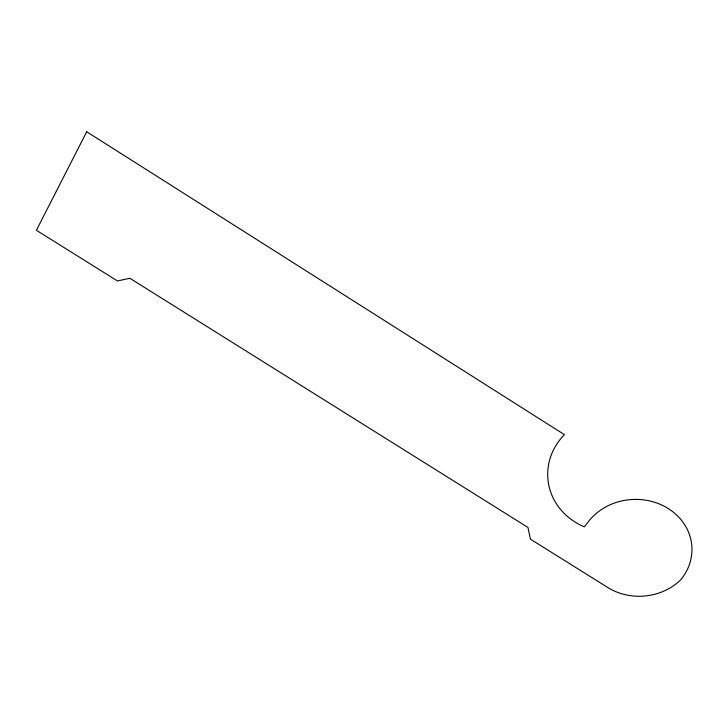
<?xml version="1.0" encoding="UTF-8"?>
<svg xmlns="http://www.w3.org/2000/svg" width="728" height="728" viewBox="0 0 728 728"><rect width="100%" height="100%" fill="white"/><g stroke="black" fill="none" stroke-linecap="round" stroke-linejoin="round"><path stroke-width="1.09" d="M86.705 131.759L36.4 230.285L117.445 280.953L129.866 278.269L527.946 527.436L530.439 539.157L606.187 586.522A55.556 49.477 -3 0 0 680.798 579.716A56.857 50.614 -2.6 0 0 668.24 508.554A56.857 50.614 -2.6 0 0 588.415 521.612L584.347 526.863A64.282 58.613 -4.4 0 1 564.446 434.652L86.705 131.759"/></g></svg>
